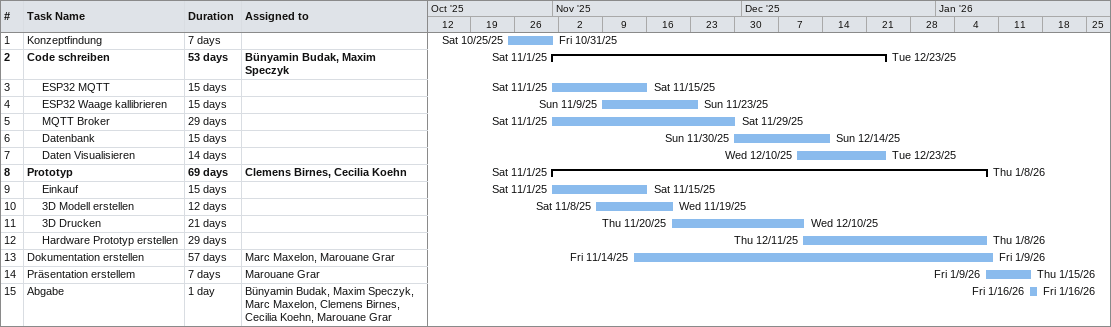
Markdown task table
| ID | Level | Task | Duration | Start | Finish | Resources |
|---|---|---|---|---|---|---|
| 1 | 1 | Konzeptfindung | 7d | 2025-10-25 | 2025-10-31 |  |
| 2 | 1 | **Code schreiben** | 53d | 2025-11-01 | 2025-12-23 | Bünyamin Budak, Maxim Speczyk |
| 3 | 2 | ESP32 MQTT | 15d | 2025-11-01 | 2025-11-15 |  |
| 4 | 2 | ESP32 Waage kallibrieren | 15d | 2025-11-09 | 2025-11-23 |  |
| 5 | 2 | MQTT Broker | 29d | 2025-11-01 | 2025-11-29 |  |
| 6 | 2 | Datenbank | 15d | 2025-11-30 | 2025-12-14 |  |
| 7 | 2 | Daten Visualisieren | 14d | 2025-12-10 | 2025-12-23 |  |
| 8 | 1 | **Prototyp** | 69d | 2025-11-01 | 2026-01-08 | Clemens Birnes, Cecilia Koehn |
| 9 | 2 | Einkauf | 15d | 2025-11-01 | 2025-11-15 |  |
| 10 | 2 | 3D Modell erstellen | 12d | 2025-11-08 | 2025-11-19 |  |
| 11 | 2 | 3D Drucken | 21d | 2025-11-20 | 2025-12-10 |  |
| 12 | 2 | Hardware Prototyp erstellen | 29d | 2025-12-11 | 2026-01-08 |  |
| 13 | 1 | Dokumentation erstellen | 57d | 2025-11-14 | 2026-01-09 | Marc Maxelon, Marouane Grar |
| 14 | 1 | Präsentation erstellem | 7d | 2026-01-09 | 2026-01-15 | Marouane Grar |
| 15 | 1 | Abgabe | 1d | 2026-01-16 | 2026-01-16 | Bünyamin Budak, Maxim Speczyk, Marc Maxelon, Clemens Birnes, Cecilia Koehn, Marouane Grar |
